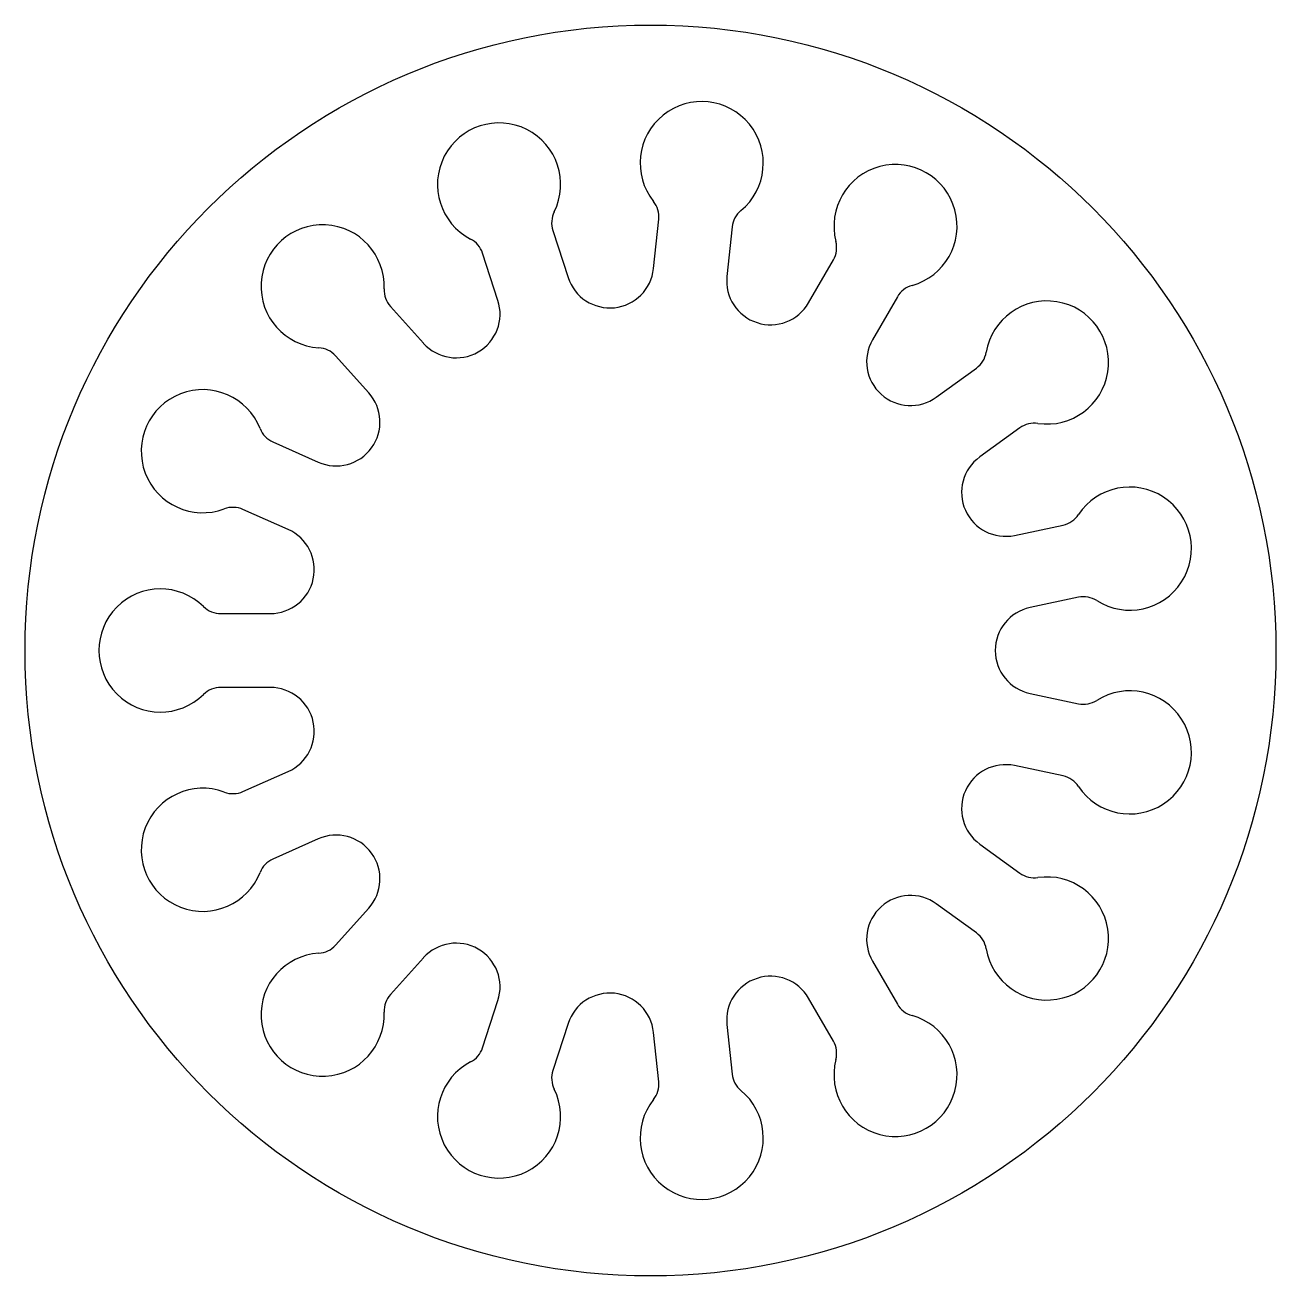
# Model space of a CAD drawing. Extents: x 574.2 to 599.6, y 225.6 to 251.
import ezdxf

# ---------------------------------------------------------------- set-up
doc = ezdxf.new("R2010")
doc.units = 0
doc.layers.get('0').update_dxf_attribs({"linetype": 'CONTINUOUS'})

msp = doc.modelspace()

# ---------------------------------------------------------------- linework, layer by layer
for p, q in [((586.951, 246.036), (587.056, 247.038)), ((584.907, 246.812), (585.218, 245.854)), ((588.548, 246.881), (588.443, 245.879)), ((583.792, 245.391), (583.481, 246.348)), ((590.1, 245.341), (590.603, 246.213)), ((591.902, 245.463), (591.399, 244.591)), ((581.609, 245.268), (582.283, 244.52)), ((581.168, 243.516), (580.494, 244.264)), ((592.693, 243.425), (593.508, 244.017)), ((594.39, 242.804), (593.575, 242.212)), ((579.224, 242.516), (580.144, 242.106)), ((579.534, 240.736), (578.614, 241.146)), ((594.284, 240.62), (595.269, 240.83)), ((595.581, 239.362), (594.596, 239.153)), ((578.165, 239.032), (579.172, 239.032)), ((579.172, 237.532), (578.165, 237.532)), ((594.596, 237.411), (595.581, 237.202)), ((578.614, 235.418), (579.534, 235.828)), ((595.269, 235.734), (594.284, 235.944)), ((580.144, 234.458), (579.224, 234.048)), ((593.575, 234.352), (594.39, 233.76)), ((580.494, 232.3), (581.168, 233.048)), ((593.508, 232.547), (592.693, 233.139)), ((582.283, 232.044), (581.609, 231.296)), ((591.399, 231.973), (591.902, 231.101)), ((583.481, 230.216), (583.792, 231.173)), ((590.603, 230.351), (590.1, 231.223)), ((585.218, 230.71), (584.907, 229.752)), ((588.443, 230.685), (588.548, 229.683)), ((587.056, 229.526), (586.951, 230.528))]:
    msp.add_line(p, q)
msp.add_circle((586.89, 238.282), 12.7)
for centre, radius, start, end in [((587.93, 248.177), 1.25, 309.5847, 218.4153), ((583.815, 247.745), 1.25, 333.5847, 242.4153), ((591.865, 246.899), 1.25, 285.5847, 194.4153), ((586.559, 247.09), 0.5, 354, 38.4153), ((585.383, 246.966), 0.5, 153.5847, 198), ((589.045, 246.829), 0.5, 129.5847, 174), ((580.232, 245.676), 1.25, 357.5847, 266.4153), ((583.005, 246.194), 0.5, 18, 62.4153), ((590.17, 246.463), 0.5, 330, 14.4153), ((586.065, 246.129), 0.891, 198, 354), ((589.328, 245.786), 0.891, 174, 330), ((581.981, 245.603), 0.5, 177.5847, 222), ((592.335, 245.213), 0.5, 105.5847, 150), ((582.945, 245.115), 0.891, 222, 18), ((594.94, 244.13), 1.25, 261.5847, 170.4153), ((580.123, 243.93), 0.5, 42, 86.4153), ((592.17, 244.146), 0.891, 150, 306), ((593.214, 244.422), 0.5, 306, 350.4153), ((577.8, 242.329), 1.25, 21.5847, 290.4153), ((580.506, 242.92), 0.891, 246, 42), ((594.684, 242.399), 0.5, 81.5847, 126), ((579.428, 242.973), 0.5, 201.5847, 246), ((594.098, 241.491), 0.891, 126, 282), ((596.623, 240.351), 1.25, 237.5847, 146.4153), ((578.411, 240.689), 0.5, 66, 110.4153), ((595.165, 241.319), 0.5, 282, 326.4153), ((579.172, 239.923), 0.891, 270, 66), ((576.94, 238.282), 1.25, 45.5847, 314.4153), ((595.685, 238.873), 0.5, 57.5847, 102), ((578.165, 239.532), 0.5, 225.5847, 270), ((594.781, 238.282), 0.891, 102, 258), ((578.165, 237.032), 0.5, 90, 134.4153), ((579.172, 236.641), 0.891, 294, 90), ((596.623, 236.213), 1.25, 213.5847, 122.4153), ((595.685, 237.691), 0.5, 258, 302.4153), ((594.098, 235.073), 0.891, 78, 234), ((595.165, 235.245), 0.5, 33.5847, 78), ((577.8, 234.235), 1.25, 69.5847, 338.4153), ((578.411, 235.875), 0.5, 249.5847, 294), ((580.506, 233.644), 0.891, 318, 114), ((579.428, 233.591), 0.5, 114, 158.4153), ((594.94, 232.434), 1.25, 189.5847, 98.4153), ((594.684, 234.165), 0.5, 234, 278.4153), ((592.17, 232.418), 0.891, 54, 210), ((593.214, 232.142), 0.5, 9.5847, 54), ((580.123, 232.634), 0.5, 273.5847, 318), ((582.945, 231.449), 0.891, 342, 138), ((580.232, 230.888), 1.25, 93.5847, 2.4153), ((589.328, 230.778), 0.891, 30, 186), ((581.981, 230.961), 0.5, 138, 182.4153), ((586.065, 230.435), 0.891, 6, 162), ((592.335, 231.351), 0.5, 210, 254.4153), ((591.865, 229.665), 1.25, 165.5847, 74.4153), ((583.005, 230.37), 0.5, 297.5847, 342), ((590.17, 230.101), 0.5, 345.5847, 30), ((583.815, 228.819), 1.25, 117.5847, 26.4153), ((585.383, 229.598), 0.5, 162, 206.4153), ((589.045, 229.735), 0.5, 186, 230.4153), ((586.559, 229.474), 0.5, 321.5847, 6), ((587.93, 228.386), 1.25, 141.5847, 50.4153)]:
    msp.add_arc(centre, radius, start, end)

doc.saveas('drawing.dxf')
